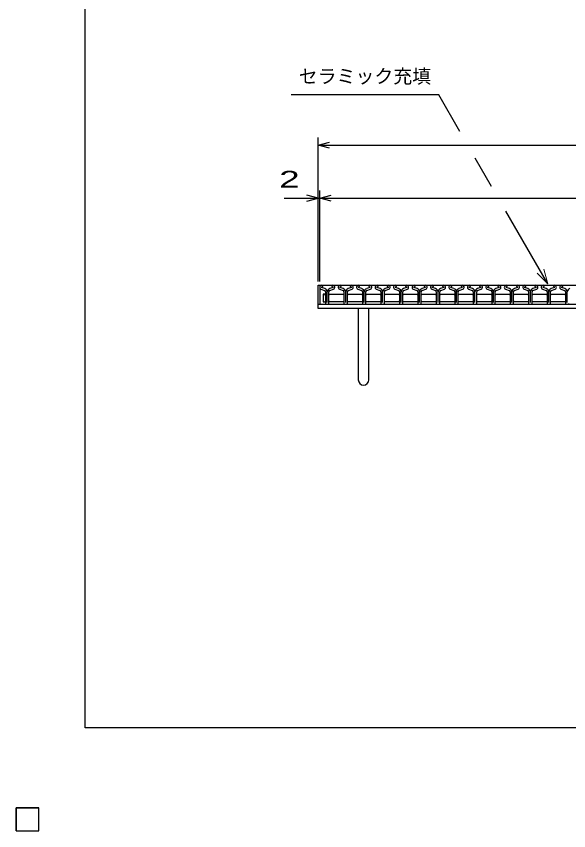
# Model space of a CAD drawing. Units: millimetres, scale not verified. Extents: x -1820 to 1731, y -1282 to 1054.
# Drawn here: x -1820 to -1090, y -1282 to -207 of the extents above; entities that cross this region are included whole.
import ezdxf
from ezdxf.enums import TextEntityAlignment as Align

# ---------------------------------------------------------------- set-up
doc = ezdxf.new("R2010")
doc.units = ezdxf.units.MM
doc.header["$LTSCALE"] = 10
for name, color, linetype, lineweight in [('0_2', 150, 'Continuous', 25), ('16', 3, 'Continuous', 25), ('19', 6, 'Continuous', 25), ('22', 2, 'Continuous', 25)]:
    doc.layers.add(name, color=color, linetype=linetype, lineweight=lineweight)
doc.styles.add('ベクトル', font='')
doc.styles.get('ベクトル').set_extended_font_data('ベクトル')

msp = doc.modelspace()

# ---------------------------------------------------------------- linework, layer by layer
at = {"layer": '0_2'}
for p, q in [((-1729, -1146.5), (-1729, 1053.5)), ((1731, -1146.5), (-1729, -1146.5))]:
    msp.add_line(p, q, dxfattribs=at)
at = {"layer": '0_2', "color": 4}
for p, q in [((-1261.71, -310.73), (-1456.71, -310.73)), ((-1233.92, -358.87), (-1261.71, -310.73)), ((-1191.86, -431.72), (-1213.48, -394.27)), ((-1117.65, -560.26), (-1172.96, -464.46))]:
    msp.add_line(p, q, dxfattribs=at)
at = {"layer": '0_2', "color": 4, "lineweight": 13}
for p, q in [((-1131.79, -546.11), (-1117.65, -560.26)), ((-1117.65, -560.26), (-1122.82, -540.94))]:
    msp.add_line(p, q, dxfattribs=at)
at = {"layer": '16'}
for p, q in [((-1419, -562), (-423, -562)), ((-1419, -562), (-1419, -587)), ((-1417.38, -567.18), (-1412.51, -568.89)), ((-1412.3, -566.53), (-1416.62, -565.01)), ((-1416.46, -564.31), (-1415.02, -563.61)), ((-1415.02, -563.61), (-1415.02, -563.38)), ((-1401.4, -565.01), (-1405.72, -566.53)), ((-1405.51, -568.89), (-1400.64, -567.18)), ((-1403, -563.38), (-1403, -563.61)), ((-1403, -563.61), (-1401.56, -564.31)), ((-1392.98, -567.18), (-1388.11, -568.89)), ((-1387.9, -566.53), (-1392.22, -565.01)), ((-1392.06, -564.31), (-1390.62, -563.61)), ((-1390.62, -563.61), (-1390.62, -563.38)), ((-1377, -565.01), (-1381.32, -566.53)), ((-1381.11, -568.89), (-1376.24, -567.18)), ((-1378.6, -563.38), (-1378.6, -563.61)), ((-1378.6, -563.61), (-1377.16, -564.31)), ((-1368.58, -567.18), (-1363.71, -568.89)), ((-1363.5, -566.53), (-1367.82, -565.01)), ((-1367.66, -564.31), (-1366.22, -563.61)), ((-1366.22, -563.61), (-1366.22, -563.38)), ((-1352.6, -565.01), (-1356.92, -566.53)), ((-1356.71, -568.89), (-1351.84, -567.18)), ((-1354.2, -563.38), (-1354.2, -563.61)), ((-1354.2, -563.61), (-1352.76, -564.31)), ((-1344.18, -567.18), (-1339.31, -568.89)), ((-1339.1, -566.53), (-1343.42, -565.01)), ((-1343.26, -564.31), (-1341.82, -563.61)), ((-1341.82, -563.61), (-1341.82, -563.38)), ((-1328.2, -565.01), (-1332.52, -566.53)), ((-1332.31, -568.89), (-1327.44, -567.18)), ((-1329.8, -563.38), (-1329.8, -563.61)), ((-1329.8, -563.61), (-1328.36, -564.31)), ((-1319.78, -567.18), (-1314.91, -568.89)), ((-1314.7, -566.53), (-1319.02, -565.01)), ((-1318.86, -564.31), (-1317.42, -563.61)), ((-1317.42, -563.61), (-1317.42, -563.38)), ((-1303.8, -565.01), (-1308.12, -566.53)), ((-1307.91, -568.89), (-1303.04, -567.18)), ((-1305.4, -563.38), (-1305.4, -563.61)), ((-1305.4, -563.61), (-1303.96, -564.31)), ((-1295.38, -567.18), (-1290.51, -568.89)), ((-1290.3, -566.53), (-1294.62, -565.01)), ((-1294.46, -564.31), (-1293.02, -563.61)), ((-1293.02, -563.61), (-1293.02, -563.38)), ((-1279.4, -565.01), (-1283.72, -566.53)), ((-1283.51, -568.89), (-1278.64, -567.18)), ((-1281, -563.38), (-1281, -563.61)), ((-1281, -563.61), (-1279.56, -564.31)), ((-1270.98, -567.18), (-1266.11, -568.89)), ((-1265.9, -566.53), (-1270.22, -565.01)), ((-1270.06, -564.31), (-1268.62, -563.61)), ((-1268.62, -563.61), (-1268.62, -563.38)), ((-1255, -565.01), (-1259.32, -566.53)), ((-1259.11, -568.89), (-1254.24, -567.18)), ((-1256.6, -563.38), (-1256.6, -563.61)), ((-1256.6, -563.61), (-1255.16, -564.31)), ((-1246.58, -567.18), (-1241.71, -568.89)), ((-1241.5, -566.53), (-1245.82, -565.01)), ((-1245.66, -564.31), (-1244.22, -563.61)), ((-1244.22, -563.61), (-1244.22, -563.38)), ((-1230.6, -565.01), (-1234.92, -566.53)), ((-1234.71, -568.89), (-1229.84, -567.18)), ((-1232.2, -563.38), (-1232.2, -563.61)), ((-1232.2, -563.61), (-1230.76, -564.31)), ((-1222.18, -567.18), (-1217.31, -568.89)), ((-1217.1, -566.53), (-1221.42, -565.01)), ((-1221.26, -564.31), (-1219.82, -563.61)), ((-1219.82, -563.61), (-1219.82, -563.38)), ((-1206.2, -565.01), (-1210.52, -566.53)), ((-1210.31, -568.89), (-1205.44, -567.18)), ((-1207.8, -563.38), (-1207.8, -563.61)), ((-1207.8, -563.61), (-1206.36, -564.31)), ((-1197.78, -567.18), (-1192.91, -568.89)), ((-1192.7, -566.53), (-1197.02, -565.01)), ((-1196.86, -564.31), (-1195.42, -563.61)), ((-1195.42, -563.61), (-1195.42, -563.38)), ((-1181.8, -565.01), (-1186.12, -566.53)), ((-1185.91, -568.89), (-1181.04, -567.18)), ((-1183.4, -563.38), (-1183.4, -563.61)), ((-1183.4, -563.61), (-1181.96, -564.31)), ((-1173.38, -567.18), (-1168.51, -568.89)), ((-1168.3, -566.53), (-1172.62, -565.01)), ((-1172.46, -564.31), (-1171.02, -563.61)), ((-1171.02, -563.61), (-1171.02, -563.38)), ((-1157.4, -565.01), (-1161.72, -566.53)), ((-1161.51, -568.89), (-1156.64, -567.18)), ((-1159, -563.38), (-1159, -563.61)), ((-1159, -563.61), (-1157.56, -564.31)), ((-1148.98, -567.18), (-1144.11, -568.89)), ((-1143.9, -566.53), (-1148.22, -565.01)), ((-1148.06, -564.31), (-1146.62, -563.61)), ((-1146.62, -563.61), (-1146.62, -563.38)), ((-1133, -565.01), (-1137.32, -566.53)), ((-1137.11, -568.89), (-1132.24, -567.18)), ((-1134.6, -563.38), (-1134.6, -563.61)), ((-1134.6, -563.61), (-1133.16, -564.31)), ((-1124.58, -567.18), (-1119.71, -568.89)), ((-1119.5, -566.53), (-1123.82, -565.01)), ((-1123.66, -564.31), (-1122.22, -563.61)), ((-1122.22, -563.61), (-1122.22, -563.38)), ((-1108.6, -565.01), (-1112.92, -566.53)), ((-1112.71, -568.89), (-1107.84, -567.18)), ((-1110.2, -563.38), (-1110.2, -563.61)), ((-1110.2, -563.61), (-1108.76, -564.31)), ((-1100.18, -567.18), (-1095.31, -568.89)), ((-1095.1, -566.53), (-1099.42, -565.01)), ((-1099.26, -564.31), (-1097.82, -563.61)), ((-1097.82, -563.61), (-1097.82, -563.38)), ((-1412.25, -574), (-1414.25, -574)), ((-1414.25, -574), (-1414.25, -584)), ((-1411.25, -575), (-1412.25, -574)), ((-1411.31, -570.59), (-1411.31, -586.31)), ((-1409, -584.71), (-1409, -570.64)), ((-1406.75, -575), (-1405.75, -574)), ((-1406.71, -586.31), (-1406.71, -570.59)), ((-1405.75, -574), (-1387.85, -574)), ((-1387.85, -574), (-1386.85, -575)), ((-1386.91, -570.59), (-1386.91, -586.31)), ((-1384.6, -584.71), (-1384.6, -570.64)), ((-1382.35, -575), (-1381.35, -574)), ((-1382.31, -586.31), (-1382.31, -570.59)), ((-1381.35, -574), (-1363.45, -574)), ((-1363.45, -574), (-1362.45, -575)), ((-1362.51, -570.59), (-1362.51, -586.31)), ((-1360.2, -584.71), (-1360.2, -570.64)), ((-1357.95, -575), (-1356.95, -574)), ((-1357.91, -586.31), (-1357.91, -570.59)), ((-1356.95, -574), (-1339.05, -574)), ((-1339.05, -574), (-1338.05, -575)), ((-1338.11, -570.59), (-1338.11, -586.31)), ((-1335.8, -584.71), (-1335.8, -570.64)), ((-1333.55, -575), (-1332.55, -574)), ((-1333.51, -586.31), (-1333.51, -570.59)), ((-1332.55, -574), (-1314.65, -574)), ((-1314.65, -574), (-1313.65, -575)), ((-1313.71, -570.59), (-1313.71, -586.31)), ((-1311.4, -584.71), (-1311.4, -570.64)), ((-1309.15, -575), (-1308.15, -574)), ((-1309.11, -586.31), (-1309.11, -570.59)), ((-1308.15, -574), (-1290.25, -574)), ((-1290.25, -574), (-1289.25, -575)), ((-1289.31, -570.59), (-1289.31, -586.31)), ((-1287, -584.71), (-1287, -570.64)), ((-1284.75, -575), (-1283.75, -574)), ((-1284.71, -586.31), (-1284.71, -570.59)), ((-1283.75, -574), (-1265.85, -574)), ((-1265.85, -574), (-1264.85, -575)), ((-1264.91, -570.59), (-1264.91, -586.31)), ((-1262.6, -584.71), (-1262.6, -570.64)), ((-1260.35, -575), (-1259.35, -574)), ((-1260.31, -586.31), (-1260.31, -570.59)), ((-1259.35, -574), (-1241.45, -574)), ((-1241.45, -574), (-1240.45, -575)), ((-1240.51, -570.59), (-1240.51, -586.31)), ((-1238.2, -584.71), (-1238.2, -570.64)), ((-1235.95, -575), (-1234.95, -574)), ((-1235.91, -586.31), (-1235.91, -570.59)), ((-1234.95, -574), (-1217.05, -574)), ((-1217.05, -574), (-1216.05, -575)), ((-1216.11, -570.59), (-1216.11, -586.31)), ((-1213.8, -584.71), (-1213.8, -570.64)), ((-1211.55, -575), (-1210.55, -574)), ((-1211.51, -586.31), (-1211.51, -570.59)), ((-1210.55, -574), (-1192.65, -574)), ((-1192.65, -574), (-1191.65, -575)), ((-1191.71, -570.59), (-1191.71, -586.31)), ((-1189.4, -584.71), (-1189.4, -570.64)), ((-1187.15, -575), (-1186.15, -574)), ((-1187.11, -586.31), (-1187.11, -570.59)), ((-1186.15, -574), (-1168.25, -574)), ((-1168.25, -574), (-1167.25, -575)), ((-1167.31, -570.59), (-1167.31, -586.31)), ((-1165, -584.71), (-1165, -570.64)), ((-1162.75, -575), (-1161.75, -574)), ((-1162.71, -586.31), (-1162.71, -570.59)), ((-1161.75, -574), (-1143.85, -574)), ((-1143.85, -574), (-1142.85, -575)), ((-1142.91, -570.59), (-1142.91, -586.31)), ((-1140.6, -584.71), (-1140.6, -570.64)), ((-1138.35, -575), (-1137.35, -574)), ((-1138.31, -586.31), (-1138.31, -570.59)), ((-1137.35, -574), (-1119.45, -574)), ((-1119.45, -574), (-1118.45, -575)), ((-1118.51, -570.59), (-1118.51, -586.31)), ((-1116.2, -584.71), (-1116.2, -570.64)), ((-1113.95, -575), (-1112.95, -574)), ((-1113.91, -586.31), (-1113.91, -570.59)), ((-1112.95, -574), (-1095.05, -574)), ((-1095.05, -574), (-1094.05, -575)), ((-1094.11, -570.59), (-1094.11, -586.31)), ((-1091.8, -584.71), (-1091.8, -570.64)), ((-1419, -587), (-423, -587)), ((-1414.25, -584), (-1412.25, -584)), ((-1412.25, -584), (-1411.25, -583)), ((-1410.61, -587.01), (-1407.41, -587.01)), ((-1405.75, -584), (-1406.75, -583)), ((-1387.85, -584), (-1405.75, -584)), ((-1386.85, -583), (-1387.85, -584)), ((-1386.21, -587.01), (-1383.01, -587.01)), ((-1381.35, -584), (-1382.35, -583)), ((-1363.45, -584), (-1381.35, -584)), ((-1362.45, -583), (-1363.45, -584)), ((-1361.81, -587.01), (-1358.61, -587.01)), ((-1356.95, -584), (-1357.95, -583)), ((-1339.05, -584), (-1356.95, -584)), ((-1338.05, -583), (-1339.05, -584)), ((-1337.41, -587.01), (-1334.21, -587.01)), ((-1332.55, -584), (-1333.55, -583)), ((-1314.65, -584), (-1332.55, -584)), ((-1313.65, -583), (-1314.65, -584)), ((-1313.01, -587.01), (-1309.81, -587.01)), ((-1308.15, -584), (-1309.15, -583)), ((-1290.25, -584), (-1308.15, -584)), ((-1289.25, -583), (-1290.25, -584)), ((-1288.61, -587.01), (-1285.41, -587.01)), ((-1283.75, -584), (-1284.75, -583)), ((-1265.85, -584), (-1283.75, -584)), ((-1264.85, -583), (-1265.85, -584)), ((-1264.21, -587.01), (-1261.01, -587.01)), ((-1259.35, -584), (-1260.35, -583)), ((-1241.45, -584), (-1259.35, -584)), ((-1240.45, -583), (-1241.45, -584)), ((-1239.81, -587.01), (-1236.61, -587.01)), ((-1234.95, -584), (-1235.95, -583)), ((-1217.05, -584), (-1234.95, -584)), ((-1216.05, -583), (-1217.05, -584)), ((-1215.41, -587.01), (-1212.21, -587.01)), ((-1210.55, -584), (-1211.55, -583)), ((-1192.65, -584), (-1210.55, -584)), ((-1191.65, -583), (-1192.65, -584)), ((-1191.01, -587.01), (-1187.81, -587.01)), ((-1186.15, -584), (-1187.15, -583)), ((-1168.25, -584), (-1186.15, -584)), ((-1167.25, -583), (-1168.25, -584)), ((-1166.61, -587.01), (-1163.41, -587.01)), ((-1161.75, -584), (-1162.75, -583)), ((-1143.85, -584), (-1161.75, -584)), ((-1142.85, -583), (-1143.85, -584)), ((-1142.21, -587.01), (-1139.01, -587.01)), ((-1137.35, -584), (-1138.35, -583)), ((-1119.45, -584), (-1137.35, -584)), ((-1118.45, -583), (-1119.45, -584)), ((-1117.81, -587.01), (-1114.61, -587.01)), ((-1112.95, -584), (-1113.95, -583)), ((-1095.05, -584), (-1112.95, -584)), ((-1094.05, -583), (-1095.05, -584)), ((-1093.41, -587.01), (-1090.21, -587.01)), ((-1820, -1252.5), (-1790, -1252.5)), ((-1820, -1282.5), (-1820, -1252.5)), ((-1820, -1252.5), (-1790, -1252.5)), ((-1820, -1282.5), (-1820, -1252.5)), ((-1820, -1252.5), (-1790, -1252.5)), ((-1820, -1282.5), (-1820, -1252.5)), ((-1820, -1252.5), (-1790, -1252.5)), ((-1820, -1282.5), (-1820, -1252.5)), ((-1820, -1252.5), (-1790, -1252.5)), ((-1820, -1282.5), (-1820, -1252.5)), ((-1790, -1282.5), (-1790, -1252.5)), ((-1790, -1282.5), (-1790, -1252.5)), ((-1790, -1282.5), (-1790, -1252.5)), ((-1790, -1282.5), (-1790, -1252.5)), ((-1790, -1282.5), (-1790, -1252.5)), ((-1820, -1282.5), (-1790, -1282.5)), ((-1820, -1282.5), (-1790, -1282.5)), ((-1820, -1282.5), (-1790, -1282.5)), ((-1820, -1282.5), (-1790, -1282.5)), ((-1820, -1282.5), (-1790, -1282.5))]:
    msp.add_line(p, q, dxfattribs=at)
for centre, radius, start, end in [((-1416.31, -564.7), 2.7, 90.98, 246.68), ((-1416.29, -564.72), 0.44, 111.91, 222.33), ((-1416.47, -563.45), 1.45, 2.5, 85.55), ((-1413.11, -570.59), 1.8, 0, 70.58), ((-1413.59, -570.94), 4.6, 3.78, 73.7), ((-1404.43, -570.94), 4.6, 106.3, 176.22), ((-1404.91, -570.59), 1.8, 109.42, 180), ((-1401.55, -563.45), 1.45, 94.45, 177.5), ((-1401.71, -564.7), 2.7, 293.32, 89.02002), ((-1401.73, -564.72), 0.44, 317.67, 68.08999), ((-1391.91, -564.7), 2.7, 90.98, 246.68), ((-1391.89, -564.72), 0.44, 111.91, 222.33), ((-1392.07, -563.45), 1.45, 2.5, 85.55), ((-1388.71, -570.59), 1.8, 0, 70.58), ((-1389.19, -570.94), 4.6, 3.78, 73.7), ((-1380.03, -570.94), 4.6, 106.3, 176.22), ((-1380.51, -570.59), 1.8, 109.42, 180), ((-1377.15, -563.45), 1.45, 94.45, 177.5), ((-1377.31, -564.7), 2.7, 293.32, 89.02002), ((-1377.33, -564.72), 0.44, 317.67, 68.08999), ((-1367.51, -564.7), 2.7, 90.98, 246.68), ((-1367.49, -564.72), 0.44, 111.91, 222.33), ((-1367.67, -563.45), 1.45, 2.5, 85.55), ((-1364.31, -570.59), 1.8, 0, 70.58), ((-1364.79, -570.94), 4.6, 3.78, 73.7), ((-1355.63, -570.94), 4.6, 106.3, 176.22), ((-1356.11, -570.59), 1.8, 109.42, 180), ((-1352.75, -563.45), 1.45, 94.45, 177.5), ((-1352.91, -564.7), 2.7, 293.32, 89.02002), ((-1352.93, -564.72), 0.44, 317.67, 68.08999), ((-1343.11, -564.7), 2.7, 90.98, 246.68), ((-1343.09, -564.72), 0.44, 111.91, 222.33), ((-1343.27, -563.45), 1.45, 2.5, 85.55), ((-1339.91, -570.59), 1.8, 0, 70.58), ((-1340.39, -570.94), 4.6, 3.78, 73.7), ((-1331.23, -570.94), 4.6, 106.3, 176.22), ((-1331.71, -570.59), 1.8, 109.42, 180), ((-1328.35, -563.45), 1.45, 94.45, 177.5), ((-1328.51, -564.7), 2.7, 293.32, 89.02002), ((-1328.53, -564.72), 0.44, 317.67, 68.08999), ((-1318.71, -564.7), 2.7, 90.98, 246.68), ((-1318.69, -564.72), 0.44, 111.91, 222.33), ((-1318.87, -563.45), 1.45, 2.5, 85.55), ((-1315.51, -570.59), 1.8, 0, 70.58), ((-1315.99, -570.94), 4.6, 3.78, 73.7), ((-1306.83, -570.94), 4.6, 106.3, 176.22), ((-1307.31, -570.59), 1.8, 109.42, 180), ((-1303.95, -563.45), 1.45, 94.45, 177.5), ((-1304.11, -564.7), 2.7, 293.32, 89.02002), ((-1304.13, -564.72), 0.44, 317.67, 68.08999), ((-1294.31, -564.7), 2.7, 90.98, 246.68), ((-1294.29, -564.72), 0.44, 111.91, 222.33), ((-1294.47, -563.45), 1.45, 2.5, 85.55), ((-1291.11, -570.59), 1.8, 0, 70.58), ((-1291.59, -570.94), 4.6, 3.78, 73.7), ((-1282.43, -570.94), 4.6, 106.3, 176.22), ((-1282.91, -570.59), 1.8, 109.42, 180), ((-1279.55, -563.45), 1.45, 94.45, 177.5), ((-1279.71, -564.7), 2.7, 293.32, 89.02002), ((-1279.73, -564.72), 0.44, 317.67, 68.08999), ((-1269.91, -564.7), 2.7, 90.98, 246.68), ((-1269.89, -564.72), 0.44, 111.91, 222.33), ((-1270.07, -563.45), 1.45, 2.5, 85.55), ((-1266.71, -570.59), 1.8, 0, 70.58), ((-1267.19, -570.94), 4.6, 3.78, 73.7), ((-1258.03, -570.94), 4.6, 106.3, 176.22), ((-1258.51, -570.59), 1.8, 109.42, 180), ((-1255.15, -563.45), 1.45, 94.45, 177.5), ((-1255.31, -564.7), 2.7, 293.32, 89.02002), ((-1255.33, -564.72), 0.44, 317.67, 68.08999), ((-1245.51, -564.7), 2.7, 90.98, 246.68), ((-1245.49, -564.72), 0.44, 111.91, 222.33), ((-1245.67, -563.45), 1.45, 2.5, 85.55), ((-1242.31, -570.59), 1.8, 0, 70.58), ((-1242.79, -570.94), 4.6, 3.78, 73.7), ((-1233.63, -570.94), 4.6, 106.3, 176.22), ((-1234.11, -570.59), 1.8, 109.42, 180), ((-1230.75, -563.45), 1.45, 94.45, 177.5), ((-1230.91, -564.7), 2.7, 293.32, 89.02002), ((-1230.93, -564.72), 0.44, 317.67, 68.08999), ((-1221.11, -564.7), 2.7, 90.98, 246.68), ((-1221.09, -564.72), 0.44, 111.91, 222.33), ((-1221.27, -563.45), 1.45, 2.5, 85.55), ((-1217.91, -570.59), 1.8, 0, 70.58), ((-1218.39, -570.94), 4.6, 3.78, 73.7), ((-1209.23, -570.94), 4.6, 106.3, 176.22), ((-1209.71, -570.59), 1.8, 109.42, 180), ((-1206.35, -563.45), 1.45, 94.45, 177.5), ((-1206.51, -564.7), 2.7, 293.32, 89.02002), ((-1206.53, -564.72), 0.44, 317.67, 68.08999), ((-1196.71, -564.7), 2.7, 90.98, 246.68), ((-1196.69, -564.72), 0.44, 111.91, 222.33), ((-1196.87, -563.45), 1.45, 2.5, 85.55), ((-1193.51, -570.59), 1.8, 0, 70.58), ((-1193.99, -570.94), 4.6, 3.78, 73.7), ((-1184.83, -570.94), 4.6, 106.3, 176.22), ((-1185.31, -570.59), 1.8, 109.42, 180), ((-1181.95, -563.45), 1.45, 94.45, 177.5), ((-1182.11, -564.7), 2.7, 293.32, 89.02002), ((-1182.13, -564.72), 0.44, 317.67, 68.08999), ((-1172.31, -564.7), 2.7, 90.98, 246.68), ((-1172.29, -564.72), 0.44, 111.91, 222.33), ((-1172.47, -563.45), 1.45, 2.5, 85.55), ((-1169.11, -570.59), 1.8, 0, 70.58), ((-1169.59, -570.94), 4.6, 3.78, 73.7), ((-1160.43, -570.94), 4.6, 106.3, 176.22), ((-1160.91, -570.59), 1.8, 109.42, 180), ((-1157.55, -563.45), 1.45, 94.45, 177.5), ((-1157.71, -564.7), 2.7, 293.32, 89.02002), ((-1157.73, -564.72), 0.44, 317.67, 68.08999), ((-1147.91, -564.7), 2.7, 90.98, 246.68), ((-1147.89, -564.72), 0.44, 111.91, 222.33), ((-1148.07, -563.45), 1.45, 2.5, 85.55), ((-1144.71, -570.59), 1.8, 0, 70.58), ((-1145.19, -570.94), 4.6, 3.78, 73.7), ((-1136.03, -570.94), 4.6, 106.3, 176.22), ((-1136.51, -570.59), 1.8, 109.42, 180), ((-1133.15, -563.45), 1.45, 94.45, 177.5), ((-1133.31, -564.7), 2.7, 293.32, 89.02002), ((-1133.33, -564.72), 0.44, 317.67, 68.08999), ((-1123.51, -564.7), 2.7, 90.98, 246.68), ((-1123.49, -564.72), 0.44, 111.91, 222.33), ((-1123.67, -563.45), 1.45, 2.5, 85.55), ((-1120.31, -570.59), 1.8, 0, 70.58), ((-1120.79, -570.94), 4.6, 3.78, 73.7), ((-1111.63, -570.94), 4.6, 106.3, 176.22), ((-1112.11, -570.59), 1.8, 109.42, 180), ((-1108.75, -563.45), 1.45, 94.45, 177.5), ((-1108.91, -564.7), 2.7, 293.32, 89.02002), ((-1108.93, -564.72), 0.44, 317.67, 68.08999), ((-1099.11, -564.7), 2.7, 90.98, 246.68), ((-1099.09, -564.72), 0.44, 111.91, 222.33), ((-1099.27, -563.45), 1.45, 2.5, 85.55), ((-1095.91, -570.59), 1.8, 0, 70.58), ((-1096.39, -570.94), 4.6, 3.78, 73.7), ((-1087.23, -570.94), 4.6, 106.3, 176.22), ((-1410.61, -586.31), 0.7, 180, 270), ((-1407.41, -586.31), 0.7, 270, 0), ((-1386.21, -586.31), 0.7, 180, 270), ((-1383.01, -586.31), 0.7, 270, 0), ((-1361.81, -586.31), 0.7, 180, 270), ((-1358.61, -586.31), 0.7, 270, 0), ((-1337.41, -586.31), 0.7, 180, 270), ((-1334.21, -586.31), 0.7, 270, 0), ((-1313.01, -586.31), 0.7, 180, 270), ((-1309.81, -586.31), 0.7, 270, 0), ((-1288.61, -586.31), 0.7, 180, 270), ((-1285.41, -586.31), 0.7, 270, 0), ((-1264.21, -586.31), 0.7, 180, 270), ((-1261.01, -586.31), 0.7, 270, 0), ((-1239.81, -586.31), 0.7, 180, 270), ((-1236.61, -586.31), 0.7, 270, 0), ((-1215.41, -586.31), 0.7, 180, 270), ((-1212.21, -586.31), 0.7, 270, 0), ((-1191.01, -586.31), 0.7, 180, 270), ((-1187.81, -586.31), 0.7, 270, 0), ((-1166.61, -586.31), 0.7, 180, 270), ((-1163.41, -586.31), 0.7, 270, 0), ((-1142.21, -586.31), 0.7, 180, 270), ((-1139.01, -586.31), 0.7, 270, 0), ((-1117.81, -586.31), 0.7, 180, 270), ((-1114.61, -586.31), 0.7, 270, 0), ((-1093.41, -586.31), 0.7, 180, 270), ((-1090.21, -586.31), 0.7, 270, 0)]:
    msp.add_arc(centre, radius, start, end, dxfattribs=at)
at = {"layer": '19'}
for p, q in [((-1421, -587), (-1421, -562)), ((-1421, -562), (-1419, -562)), ((-1421, -587), (-421, -587)), ((-1421, -593), (-1421, -587)), ((-421, -593), (-1421, -593)), ((-1368, -593), (-1368, -687)), ((-1354, -687), (-1354, -593))]:
    msp.add_line(p, q, dxfattribs=at)
msp.add_arc((-1361, -687), 7, 180, 0, dxfattribs=at)
at = {"layer": '22', "color": 4}
for p, q in [((-1421, -557), (-1421, -367)), ((-1421, -377), (-1406, -373)), ((-1406, -381), (-1421, -377)), ((-1421, -377), (-421, -377)), ((-1421, -557), (-1421, -437)), ((-1419, -557), (-1419, -437)), ((-1466, -447), (-1421, -447)), ((-1421, -447), (-1436, -443)), ((-1436, -451), (-1421, -447)), ((-1421, -447), (-1419, -447)), ((-1419, -447), (-1404, -443)), ((-1404, -451), (-1419, -447)), ((-1419, -447), (-423, -447))]:
    msp.add_line(p, q, dxfattribs=at)
at = {"layer": '22'}
for p, q in [((-1790, -1252.5), (-1820, -1252.5)), ((-1820, -1252.5), (-1820, -1282.5)), ((-1790, -1252.5), (-1820, -1252.5)), ((-1820, -1252.5), (-1820, -1282.5)), ((-1790, -1252.5), (-1820, -1252.5)), ((-1820, -1252.5), (-1820, -1282.5)), ((-1790, -1282.5), (-1790, -1252.5)), ((-1790, -1282.5), (-1790, -1252.5)), ((-1790, -1282.5), (-1790, -1252.5)), ((-1820, -1282.5), (-1790, -1282.5)), ((-1820, -1282.5), (-1790, -1282.5)), ((-1820, -1282.5), (-1790, -1282.5))]:
    msp.add_line(p, q, dxfattribs=at)

# ---------------------------------------------------------------- texts
at = {"layer": '0_2', "color": 2, "style": 'ベクトル'}
msp.add_text('セラミック充填', height=18.33, dxfattribs=at).set_placement((-1271.71, -300.73), align=Align.BOTTOM_RIGHT)
at = {"layer": '22', "style": 'ベクトル', "width": 1.65}
msp.add_text(' 2 ', height=21.99, dxfattribs=at).set_placement((-1486, -422), align=Align.MIDDLE_LEFT)

doc.saveas('drawing.dxf')
